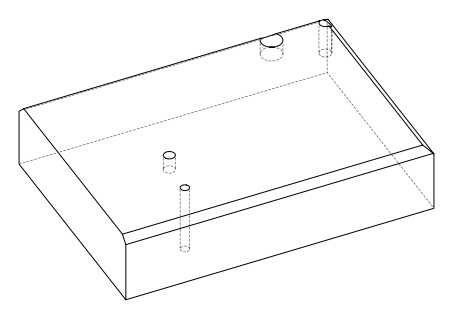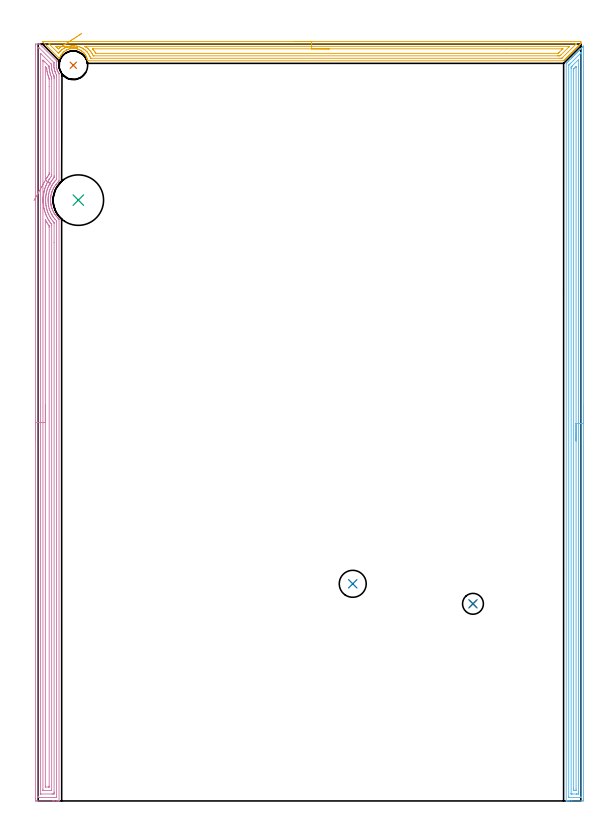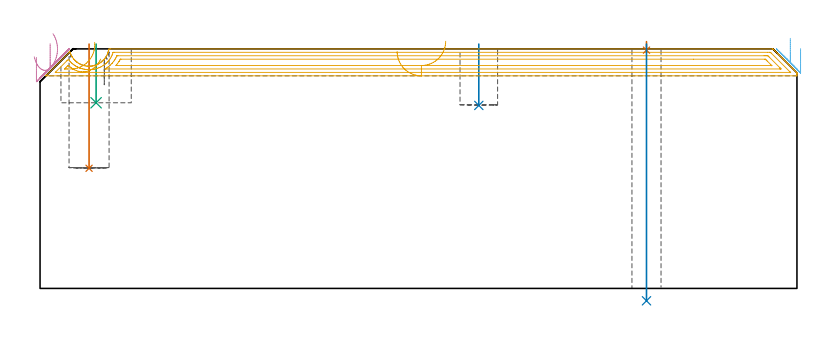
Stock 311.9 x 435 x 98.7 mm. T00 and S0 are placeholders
(PLAN: 8 operations, 5 tool changes, 42.2 min)
(1 INDEXABLE_INSERT_DRILL_BLIND_HOLE_FROM_SOLID | STEP1POCKET | NXT0302_004 | 0.21 min | 10455 mm3)
(2 INDEXABLE_INSERT_DRILL_BLIND_HOLE_FROM_SOLID_1 | STEP1POCKET_1 | NXT0302_002 | 0.1 min | 4353 mm3)
(3 INDEXABLE_INSERT_DRILL_BLIND_HOLE_FROM_SOLID_2 | STEP1POCKET_2 | UGT0302_008 | 0.1 min | 14649 mm3)
(4 AREA_MILL | FG_CHAMFER_SURFACE | UGT0205_001 | 17.54 min | 39488 mm3)
(5 AREA_MILL_1 | FG_CHAMFER_SURFACE_1 | UGT0205_001 | 9.85 min | 18353 mm3)
(6 AREA_MILL_2 | FG_CHAMFER_SURFACE_2 | UGT0205_001 | 13.94 min | 20927 mm3)
(7 SPOT_DRILL | STEP1HOLE | NXT0321_9005460120000 | 0.03 min | 0 mm3)
(8 DRILL_THROUGH_HOLE_INTO_CENTER | STEP1HOLE | UGT0301_515 | 0.42 min | 11125 mm3)
(TOOL NXT0302_004 | Index. Insert Drill 16.5mm [880-D1650L20-05] | D16.5 PA176 FL83 Z2)
(TOOL NXT0302_002 | Index. Insert Drill 15.5mm [880-D1550L20-05] | D15.5 PA176 FL78 Z2)
(TOOL UGT0302_008 | Indexable Insert Drill 29mm | D29 PA180 FL50 Z2)
(TOOL UGT0205_001 | Chamfer Mill 20 x 3 x 45 deg. | D20 FL50 Z2)
(TOOL NXT0321_9005460120000 | NC Spot Drill, 142deg, 12mm, Carbide, Uncoated | D12 PA142 FL30 Z2)
(TOOL UGT0301_515 | Carbide Drill 12.0 mm | D12 PA118 FL101 Z2)
(OP 1 INDEXABLE_INSERT_DRILL_BLIND_HOLE_FROM_SOLID)
G17 G21 G94 G90
T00 M6
G54
G17 G0 G90 X20.2 Y422.8 S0 M3
G43 Z108.7 H1
G94 G81 G98 Z49.5 F250. R100.7
G80
M5
M2
(OP 2 INDEXABLE_INSERT_DRILL_BLIND_HOLE_FROM_SOLID_1)
G17 G21 G94 G90
T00 M6
G54
G17 G0 G90 X180.8 Y124.8 S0 M3
G43 Z108.7 H1
G94 G81 G98 Z75.4 F250. R100.7
G80
M5
M2
(OP 3 INDEXABLE_INSERT_DRILL_BLIND_HOLE_FROM_SOLID_2)
G17 G21 G94 G90
T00 M6
G54
G17 G0 G90 X23.1 Y345.3 S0 M3
G43 Z108.7 H0
G94 G81 G98 Z76.5 F250. R100.7
G80
M5
M2
(OP 4 AREA_MILL)
G17 G21 G94 G90
T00 M6
G54
G17 G0 G90 X-1.5 Y207.5 S1061 M3
G43 Z108.7 H0
Z95.2
G94 G1 Y207.538 Z94.328 F250.
Y207.652 Z93.463
Y207.841 Z92.612
Y208.103 Z91.78
Y208.437 Z90.974
Y208.84 Z90.2
Y209.308 Z89.464
Y209.84 Z88.772
Y210.429 Z88.129
Y211.072 Z87.54
Y211.764 Z87.008
Y212.5 Z86.54
Y213.274 Z86.137
Y214.08 Z85.803
Y214.912 Z85.541
Y215.763 Z85.352
Y216.628 Z85.238
Y217.5 Z85.2
Y434.369
X-1.498 Y434.546 Z85.202
X-1.491 Y434.998 Z85.205
X-1.328 Y435. Z85.369
X-0.075 Z86.619
X0.708 Z87.406
X0.76 Z87.458
X0.812 Y434.999 Z87.51
X0.894 Y434.996 Z87.589
X0.937 Y434.965 Z87.633
X10.575 Y425.326 Z97.273
X10.762 Y425.138 Z97.461
X10.776 Y425.118 Z97.475
X10.78 Y425.109 Z97.478
X10.726 Y424.896 Z97.422
X10.622 Y424.441 Z97.321
X10.544 Y423.995 Z97.243
X10.504 Y423.637 Z97.198
X10.493 Y423.547 Z97.188
X10.472 Y423.227 Z97.169
X10.47 Y423.187 Z97.166
X10.464 Y423.1 Z97.16
X10.463 Y422.743 Z97.154
X10.461 Y422.653 Z97.155
X10.464 Y422.57 Z97.159
X10.47 Y422.451 Z97.164
X10.471 Y422.424 Z97.166
X10.474 Y422.346 Z97.172
X10.48 Y422.206 Z97.178
X10.516 Y421.848 Z97.214
X10.525 Y421.759 Z97.223
X10.594 Y421.311 Z97.293
X10.67 Y420.954 Z97.367
X10.688 Y420.865 Z97.386
X10.815 Y420.401 Z97.514
X10.929 Y420.06 Z97.622
X10.957 Y419.971 Z97.652
X10.992 Y419.877 Z97.689
X11.057 Y419.709 Z97.753
X11.098 Y419.613 Z97.794
X11.165 Y419.451 Z97.863
X11.268 Y419.236 Z97.968
X11.345 Y419.078 Z98.045
X11.545 Y418.718 Z98.242
X11.595 Y418.626 Z98.293
X11.867 Y418.184 Z98.563
X11.907 Y418.126 Z98.602
X11.951 Y418.058 Z98.648
X11.996 Y417.982 Z98.689
X12. Y417.824 Z98.7
Y356.564
X11.994 Y356.172 Z98.692
X11.907 Y356.081 Z98.607
X11.604 Y355.801 Z98.304
X11.477 Y355.677 Z98.177
X11.408 Y355.61 Z98.107
X11.164 Y355.36 Z97.864
X10.579 Y354.716 Z97.277
X10.364 Y354.456 Z97.064
X10.281 Y354.356 Z96.981
X9.876 Y353.822 Z96.574
X9.4 Y353.128 Z96.097
X9.272 Y352.928 Z95.97
X9.011 Y352.483 Z95.709
X8.8 Y352.102 Z95.5
X8.763 Y352.034 Z95.463
X8.568 Y351.645 Z95.265
X8.517 Y351.545 Z95.214
X8.333 Y351.14 Z95.032
X8.148 Y350.695 Z94.846
X7.977 Y350.246 Z94.674
X7.926 Y350.1 Z94.625
X7.913 Y350.062 Z94.612
X7.844 Y349.857 Z94.539
X7.825 Y349.8 Z94.52
X7.684 Y349.352 Z94.379
X7.648 Y349.233 Z94.345
X7.634 Y349.185 Z94.332
X7.617 Y349.115 Z94.315
X7.582 Y348.963 Z94.276
X7.458 Y348.458 Z94.157
X7.321 Y347.735 Z94.019
X7.301 Y347.621 Z93.996
X7.29 Y347.564 Z93.985
X7.183 Y346.727 Z93.878
X7.175 Y346.671 Z93.871
X7.173 Y346.642 Z93.868
X7.16 Y346.481 Z93.852
X7.136 Y346.204 Z93.83
X7.122 Y345.833 Z93.811
X7.119 Y345.777 Z93.809
Y345.672
X7.118 Y345.492
Y345.32 Z93.804
X7.117 Y344.883 Z93.812
X7.118 Y344.874 Z93.813
X7.126 Y344.758 Z93.817
X7.155 Y344.25 Z93.851
X7.168 Y344.044 Z93.863
X7.171 Y343.989 Z93.867
X7.193 Y343.805 Z93.889
X7.273 Y343.15 Z93.966
X7.278 Y343.095 Z93.974
X7.289 Y343.022 Z93.987
X7.324 Y342.803 Z94.023
X7.35 Y342.647 Z94.048
X7.432 Y342.255 Z94.125
X7.442 Y342.201 Z94.136
X7.522 Y341.849 Z94.222
X7.532 Y341.808 Z94.231
X7.563 Y341.689 Z94.262
X7.634 Y341.414 Z94.332
X7.65 Y341.361 Z94.347
X7.666 Y341.307 Z94.363
X7.765 Y341.004 Z94.463
X7.846 Y340.765 Z94.538
X7.882 Y340.647 Z94.579
X7.958 Y340.413 Z94.656
X8.124 Y339.965 Z94.822
X8.308 Y339.519 Z95.005
X8.441 Y339.22 Z95.141
X8.516 Y339.055 Z95.215
X8.733 Y338.625 Z95.43
X8.939 Y338.245 Z95.639
X8.977 Y338.176 Z95.676
X9.206 Y337.784 Z95.904
X9.236 Y337.731 Z95.935
X9.388 Y337.49 Z96.088
X9.398 Y337.473 Z96.098
X9.595 Y337.188 Z96.29
X9.831 Y336.837 Z96.53
X10.053 Y336.538 Z96.752
X10.164 Y336.394 Z96.864
X10.282 Y336.242 Z96.98
X10.526 Y335.944 Z97.224
X10.842 Y335.587 Z97.538
X11.016 Y335.399 Z97.712
X11.166 Y335.238 Z97.862
X11.299 Y335.101 Z97.995
X11.349 Y335.05 Z98.045
X11.463 Y334.94 Z98.158
X11.55 Y334.854 Z98.247
X11.616 Y334.792 Z98.314
X11.764 Y334.654 Z98.462
X11.907 Y334.522 Z98.603
X11.942 Y334.486 Z98.638
X11.996 Y334.427 Z98.689
X12. Y334.206 Z98.7
Y0.184
X11.997 Y0.01 Z98.688
X11.963 Y0.008 Z98.655
X11.558 Y0. Z98.257
X11.307 Z98.006
X10.575 Z97.271
X9.322 Z96.019
X8.8 Z95.495
X8.174 Z94.869
X-0.963 Y0.001 Z85.735
X-1.193 Y0.003 Z85.505
X-1.492 Y0.008 Z85.206
X-1.494 Y0.096 Z85.204
X-1.498 Y0.631 Z85.202
X-1.5 Y1.172 Z85.2
Y217.5
X-0.086 Z86.614
Y432.59
X-0.075 Y432.99 Z86.625
X0.405 Z87.105
X0.841 Y432.609 Z87.541
X8.918 Y424.531 Z95.618
X9.038 Y424.406 Z95.738
X9.117 Y424.321 Z95.817
X9.138 Y424.288 Z95.838
Y424.272
X9.133 Y424.196 Z95.833
X9.083 Y423.637 Z95.783
X9.066 Y423.369 Z95.766
X9.051 Y422.743 Z95.751
X9.055 Y422.486 Z95.755
X9.094 Y421.848 Z95.794
X9.106 Y421.694 Z95.806
X9.126 Y421.52 Z95.826
X9.208 Y420.954 Z95.908
X9.308 Y420.443 Z96.008
X9.399 Y420.06 Z96.099
X9.491 Y419.719 Z96.191
X9.647 Y419.207 Z96.347
X9.661 Y419.165 Z96.361
X9.688 Y419.088 Z96.388
X9.923 Y418.507 Z96.623
X10.03 Y418.271 Z96.73
X10.385 Y417.568 Z97.085
X10.49 Y417.377 Z97.19
X10.575 Y417.219 Z97.275
X10.586 Y416.472 Z97.286
X10.585 Y357.449 Z97.285
X10.575 Y357.239 Z97.275
X10.253 Y356.889 Z96.953
X9.956 Y356.564 Z96.656
X9.829 Y356.422 Z96.529
X9.688 Y356.259 Z96.388
X9.423 Y355.937 Z96.123
X9.209 Y355.67 Z95.909
X9.033 Y355.436 Z95.733
X8.8 Y355.119 Z95.5
X8.659 Y354.918 Z95.359
X8.562 Y354.776 Z95.262
X8.303 Y354.382 Z95.003
X7.963 Y353.831 Z94.663
X7.913 Y353.742 Z94.613
X7.65 Y353.252 Z94.35
X7.513 Y352.987 Z94.213
X7.35 Y352.66 Z94.05
X7.07 Y352.048 Z93.77
X7.025 Y351.939 Z93.725
X6.818 Y351.407 Z93.518
X6.74 Y351.198 Z93.44
X6.584 Y350.749 Z93.284
X6.436 Y350.304 Z93.136
X6.396 Y350.174 Z93.096
X6.367 Y350.073 Z93.067
X6.182 Y349.365 Z92.882
X6.138 Y349.176 Z92.838
X6.028 Y348.626 Z92.728
X6.007 Y348.515 Z92.707
X5.896 Y347.865 Z92.596
X5.864 Y347.621 Z92.564
X5.794 Y347.073 Z92.494
X5.76 Y346.727 Z92.46
X5.725 Y346.248 Z92.425
X5.708 Y345.833 Z92.408
X5.705 Y345.375 Z92.405
X5.707 Y344.938 Z92.407
X5.727 Y344.457 Z92.427
X5.753 Y344.044 Z92.453
X5.801 Y343.488 Z92.501
X5.842 Y343.15 Z92.542
X5.935 Y342.459 Z92.635
X5.969 Y342.255 Z92.669
X6.138 Y341.4 Z92.838
X6.341 Y340.603 Z93.041
X6.359 Y340.541 Z93.059
X6.383 Y340.467 Z93.083
X6.503 Y340.098 Z93.203
X6.682 Y339.572 Z93.382
X7.01 Y338.693 Z93.71
X7.016 Y338.678 Z93.716
X7.025 Y338.658 Z93.725
X7.428 Y337.784 Z94.128
X7.869 Y336.934 Z94.569
X7.894 Y336.889 Z94.594
X7.913 Y336.858 Z94.613
X8.238 Y336.324 Z94.938
X8.451 Y335.995 Z95.151
X8.8 Y335.481 Z95.5
X9.079 Y335.101 Z95.779
X9.344 Y334.757 Z96.044
X9.688 Y334.338 Z96.388
X9.801 Y334.207 Z96.501
X10.575 Y333.36 Z97.275
X10.583 Y333.328 Z97.283
X10.585 Y333.312 Z97.285
Y333.302
Y2.41
X10.575 Y2.01 Z97.275
X10.102 Y2.003 Z96.802
X9.688 Y2.001 Z96.388
X9.217 Y2. Z95.917
X0.812 Y2.001 Z87.512
X0.339 Y2.003 Z87.039
X-0.075 Y2.01 Z86.625
X-0.085 Y2.42 Z86.615
X-0.086 Y2.43 Z86.614
Y217.5
X1.328 Z88.028
X1.329 Y429.376 Z88.029
X1.33 Y429.502 Z88.03
X1.332 Y429.601 Z88.032
X1.335 Y429.65 Z88.035
X1.402 Y429.587 Z88.102
X1.7 Y429.298 Z88.4
X1.998 Y429.003 Z88.698
X7.364 Y423.637 Z94.064
X7.477 Y423.521 Z94.177
X7.567 Y423.426 Z94.267
X7.625 Y423.364 Z94.325
X7.636 Y423.323 Z94.336
X7.637 Y423.021 Z94.337
Y422.743
X7.659 Y422.104 Z94.359
X7.674 Y421.848 Z94.374
X7.74 Y421.128 Z94.44
X7.763 Y420.954 Z94.463
X7.822 Y420.558 Z94.522
X7.907 Y420.065 Z94.607
X7.913 Y420.038 Z94.613
X8.126 Y419.165 Z94.826
X8.211 Y418.865 Z94.911
X8.402 Y418.271 Z95.102
X8.708 Y417.469 Z95.408
X8.749 Y417.377 Z95.449
X8.8 Y417.266 Z95.5
X9.058 Y416.743 Z95.758
X9.132 Y416.592 Z95.832
X9.159 Y416.532 Z95.859
X9.164 Y416.482 Z95.864
X9.169 Y416.111 Z95.869
X9.171 Y415.588 Z95.871
Y415.214
Y359.247
X9.17 Y358.874 Z95.87
X9.166 Y358.353 Z95.866
X9.165 Y358.263 Z95.865
X9.123 Y358.195 Z95.823
X9.046 Y358.105 Z95.746
X8.8 Y357.819 Z95.5
X8.636 Y357.624 Z95.336
X8.5 Y357.458 Z95.2
X8.243 Y357.126 Z94.943
X7.913 Y356.693 Z94.613
X7.858 Y356.619 Z94.558
X7.819 Y356.564 Z94.519
X7.497 Y356.088 Z94.197
X7.218 Y355.67 Z93.918
X7.143 Y355.551 Z93.843
X7.025 Y355.356 Z93.725
X6.813 Y354.989 Z93.513
X6.693 Y354.776 Z93.393
X6.498 Y354.412 Z93.198
X6.222 Y353.881 Z92.922
X6.194 Y353.824 Z92.894
X6.138 Y353.705 Z92.838
X5.919 Y353.207 Z92.619
X5.826 Y352.987 Z92.526
X5.66 Y352.573 Z92.36
X5.474 Y352.093 Z92.174
X5.414 Y351.927 Z92.114
X5.25 Y351.453 Z91.95
X5.188 Y351.26 Z91.888
X5.17 Y351.198 Z91.87
X4.991 Y350.565 Z91.691
X4.924 Y350.304 Z91.624
X4.812 Y349.851 Z91.512
X4.719 Y349.41 Z91.419
X4.66 Y349.11 Z91.36
X4.551 Y348.515 Z91.251
X4.524 Y348.352 Z91.224
X4.422 Y347.621 Z91.122
X4.415 Y347.568 Z91.115
X4.362 Y347.105 Z91.062
X4.334 Y346.756 Z91.034
X4.332 Y346.727 Z91.032
X4.291 Y345.905 Z90.991
X4.289 Y345.833 Z90.989
X4.287 Y345.014 Z90.987
X4.289 Y344.938 Z90.989
X4.325 Y344.082 Z91.025
X4.327 Y344.044 Z91.027
X4.362 Y343.571 Z91.062
X4.402 Y343.15 Z91.102
X4.407 Y343.104 Z91.107
X4.52 Y342.255 Z91.22
X4.548 Y342.068 Z91.248
X4.68 Y341.361 Z91.38
X4.763 Y340.958 Z91.463
X4.878 Y340.467 Z91.578
X5.061 Y339.763 Z91.761
X5.119 Y339.572 Z91.819
X5.25 Y339.165 Z91.95
X5.417 Y338.678 Z92.117
X5.511 Y338.415 Z92.211
X5.758 Y337.784 Z92.458
X6.152 Y336.875 Z92.852
X6.607 Y335.995 Z93.307
X6.753 Y335.721 Z93.453
X7.025 Y335.245 Z93.725
X7.111 Y335.101 Z93.811
X7.251 Y334.874 Z93.951
X7.705 Y334.207 Z94.405
X7.913 Y333.913 Z94.613
X8.366 Y333.312 Z95.066
X8.8 Y332.785 Z95.5
X9.12 Y332.418 Z95.82
X9.161 Y332.367 Z95.861
X9.164 Y332.323 Z95.864
X9.168 Y332.231 Z95.868
X9.171 Y332.045 Z95.871
X9.172 Y320.977 Z95.872
X9.171 Y5.103 Z95.871
X9.17 Y4.73 Z95.87
X9.167 Y4.209 Z95.867
X9.165 Y4.031 Z95.865
X8.998 Y4.009 Z95.698
X8.8 Y4.005 Z95.5
X8.119 Y4. Z94.819
X7.913 Z94.613
X1.7 Z88.4
X1.493 Y4.002 Z88.193
X1.355 Y4.007 Z88.055
X1.335 Y4.01 Z88.035
X1.333 Y4.015 Z88.033
X1.33 Y4.039 Z88.03
X1.329 Y4.084 Z88.029
Y4.209
X1.328 Y217.5 Z88.028
X2.743 Z89.443
Y425.269
X2.744 Y425.426 Z89.444
X2.747 Y425.672 Z89.447
X2.749 Y425.779 Z89.449
X2.809 Y425.73 Z89.509
X3.123 Y425.426 Z89.823
X3.475 Y425.076 Z90.175
X4.02 Y424.531 Z90.72
X4.915 Y423.637 Z91.615
X5.808 Y422.743 Z92.508
X6.138 Y422.41 Z92.838
X6.204 Y422.338 Z92.904
X6.219 Y422.321 Z92.919
X6.225 Y422.255 Z92.925
X6.233 Y422.142 Z92.933
X6.244 Y421.954 Z92.944
X6.25 Y421.848 Z92.95
X6.259 Y421.726 Z92.959
X6.33 Y420.954 Z93.03
X6.353 Y420.737 Z93.053
X6.452 Y420.06 Z93.152
X6.526 Y419.669 Z93.226
X6.635 Y419.165 Z93.335
X6.79 Y418.508 Z93.49
X6.856 Y418.271 Z93.556
X7.025 Y417.707 Z93.725
X7.136 Y417.377 Z93.836
X7.198 Y417.202 Z93.898
X7.484 Y416.482 Z94.184
X7.749 Y415.881 Z94.449
X7.752 Y415.836 Z94.452
X7.756 Y415.746 Z94.456
X7.757 Y415.588 Z94.457
Y414.85
Y360.141
X7.755 Y359.406 Z94.455
X7.752 Y359.247 Z94.452
X7.75 Y359.205 Z94.45
X7.721 Y359.164 Z94.421
X7.663 Y359.088 Z94.363
X7.452 Y358.817 Z94.152
X7.094 Y358.353 Z93.794
X7.064 Y358.313 Z93.764
X7.025 Y358.259 Z93.725
X6.695 Y357.791 Z93.395
X6.464 Y357.458 Z93.164
X6.333 Y357.262 Z93.033
X6.138 Y356.961 Z92.838
X5.987 Y356.716 Z92.687
X5.897 Y356.564 Z92.597
X5.661 Y356.15 Z92.361
X5.392 Y355.67 Z92.092
X5.342 Y355.577 Z92.042
X5.25 Y355.397 Z91.95
X5.046 Y354.981 Z91.746
X4.948 Y354.776 Z91.648
X4.767 Y354.368 Z91.467
X4.556 Y353.881 Z91.256
X4.499 Y353.743 Z91.199
X4.362 Y353.401 Z91.062
X4.248 Y353.102 Z90.948
X4.207 Y352.987 Z90.907
X4.021 Y352.437 Z90.721
X3.908 Y352.093 Z90.608
X3.808 Y351.757 Z90.508
X3.647 Y351.198 Z90.347
X3.61 Y351.062 Z90.31
X3.475 Y350.527 Z90.175
X3.434 Y350.345 Z90.134
X3.426 Y350.304 Z90.126
X3.318 Y349.773 Z90.018
X3.284 Y349.602 Z89.984
X3.249 Y349.41 Z89.949
X3.218 Y349.233 Z89.918
X3.153 Y348.84 Z89.853
X3.104 Y348.515 Z89.804
X3.071 Y348.277 Z89.771
X3.042 Y348.057 Z89.742
X2.991 Y347.621 Z89.691
X2.974 Y347.466 Z89.674
X2.955 Y347.25 Z89.655
X2.917 Y346.727 Z89.617
X2.903 Y346.522 Z89.603
X2.898 Y346.414 Z89.598
X2.876 Y345.833 Z89.576
X2.874 Y345.746 Z89.574
X2.873 Y345.545 Z89.573
X2.874 Y344.938 Z89.574
X2.876 Y344.851 Z89.576
X2.883 Y344.64 Z89.583
X2.912 Y344.044 Z89.612
X2.924 Y343.826 Z89.624
X2.932 Y343.696 Z89.632
X2.978 Y343.15 Z89.678
X2.996 Y342.956 Z89.696
X3.023 Y342.711 Z89.723
X3.08 Y342.255 Z89.78
X3.124 Y341.921 Z89.824
X3.159 Y341.679 Z89.859
X3.214 Y341.361 Z89.914
X3.258 Y341.12 Z89.958
X3.362 Y340.58 Z90.062
X3.386 Y340.467 Z90.086
X3.475 Y340.071 Z90.175
X3.599 Y339.572 Z90.299
X3.643 Y339.403 Z90.343
X3.759 Y338.989 Z90.459
X3.856 Y338.678 Z90.556
X4.038 Y338.11 Z90.738
X4.152 Y337.784 Z90.852
X4.362 Y337.213 Z91.062
X4.488 Y336.889 Z91.188
X4.574 Y336.676 Z91.274
X4.879 Y335.995 Z91.579
X4.996 Y335.739 Z91.696
X5.25 Y335.224 Z91.95
X5.312 Y335.101 Z92.012
X5.378 Y334.972 Z92.078
X5.656 Y334.458 Z92.356
X5.802 Y334.207 Z92.502
X6.138 Y333.648 Z92.838
X6.354 Y333.312 Z93.054
X6.801 Y332.644 Z93.501
X6.964 Y332.418 Z93.664
X7.025 Y332.337 Z93.725
X7.377 Y331.881 Z94.077
X7.655 Y331.524 Z94.355
X7.726 Y331.428 Z94.426
X7.75 Y331.382 Z94.45
X7.752 Y331.339 Z94.452
X7.755 Y331.155 Z94.455
X7.757 Y330.786 Z94.457
Y330.629
Y6.154
X7.756 Y6.048 Z94.456
X7.753 Y6.019 Z94.453
X7.751 Y6.01 Z94.451
X7.743 Y6.007 Z94.443
X7.689 Y6.003 Z94.389
X7.467 Y6.001 Z94.167
X3.032 Z89.732
X2.811 Y6.003 Z89.511
X2.757 Y6.006 Z89.457
X2.749 Y6.01 Z89.449
X2.746 Y6.015 Z89.446
X2.744 Y6.037 Z89.444
X2.743 Y6.108 Z89.443
Y6.735
Y217.5
X4.157 Z90.857
Y333.727
X4.159 Y333.865 Z90.859
X4.16 Y333.914 Z90.86
X4.161 Y333.919 Z90.861
X4.175 Y333.896 Z90.875
X4.25 Y333.762 Z90.95
X4.362 Y333.552 Z91.062
X4.492 Y333.312 Z91.192
X4.657 Y333.016 Z91.357
X5.021 Y332.418 Z91.721
X5.25 Y332.059 Z91.95
X5.61 Y331.524 Z92.31
X6.138 Y330.776 Z92.838
X6.243 Y330.629 Z92.943
X6.305 Y330.539 Z93.005
X6.333 Y330.497 Z93.033
X6.337 Y330.472 Z93.037
X6.34 Y330.425 Z93.04
X6.343 Y329.735 Z93.043
Y329.528
Y8.473
X6.341 Y8.266 Z93.041
X6.339 Y8.128 Z93.039
X6.336 Y8.025 Z93.036
X6.305 Y8.01 Z93.005
X6.138 Y8.005 Z92.838
X5.924 Y8.001 Z92.624
X4.266 Z90.966
X4.207 Y8.004 Z90.907
X4.175 Y8.008 Z90.875
X4.164 Y8.011 Z90.864
X4.163 Y8.059 Z90.863
X4.158 Y8.473 Z90.858
X4.157 Y8.68 Z90.857
Y8.887
Y217.5
Y218.372 Z90.895
Y219.236 Z91.009
Y220.088 Z91.198
Y220.92 Z91.46
Y221.726 Z91.794
Y222.5 Z92.197
Y223.236 Z92.665
Y223.928 Z93.196
Y224.571 Z93.786
Y225.16 Z94.429
Y225.691 Z95.121
Y226.16 Z95.857
Y226.563 Z96.631
Y226.897 Z97.437
Y227.159 Z98.269
Y227.348 Z99.12
Y227.462 Z99.985
Y227.5 Z100.857
G0 Z108.7
X5.327 Y355.944
Z104.956
G1 X5.756 Y355.645 Z104.258
X6.133 Y355.381 Z103.516
X6.456 Y355.155 Z102.738
X6.721 Y354.969 Z101.928
X6.928 Y354.825 Z101.093
X7.075 Y354.722 Z100.239
X7.16 Y354.663 Z99.373
X7.183 Y354.647 Z98.501
X7.143 Y354.674 Z97.63
X7.042 Y354.745 Z96.767
X6.879 Y354.859 Z95.917
X6.656 Y355.015 Z95.088
X6.375 Y355.212 Z94.286
X6.037 Y355.448 Z93.517
X5.646 Y355.721 Z92.787
X5.205 Y356.03 Z92.101
X4.716 Y356.372 Z91.465
X4.183 Y356.745 Z90.883
X4.163 Y356.759 Z90.863
X4.161 Y356.767 Z90.861
X4.157 Y357.458 Z90.857
Y357.665
Y421.848
X4.158 Y421.907 Z90.858
X4.16 Y421.922 Z90.86
X4.161 Y421.926 Z90.861
X4.182 Y421.909 Z90.882
X4.252 Y421.848 Z90.952
X4.362 Y421.739 Z91.062
X4.752 Y421.344 Z91.452
X4.848 Y421.243 Z91.548
X4.868 Y421.219 Z91.568
X4.873 Y421.188 Z91.573
X4.881 Y421.128 Z91.581
X4.9 Y420.954 Z91.6
X4.966 Y420.346 Z91.666
X5.008 Y420.06 Z91.708
X5.131 Y419.286 Z91.831
X5.154 Y419.165 Z91.854
X5.25 Y418.702 Z91.95
X5.35 Y418.271 Z92.05
X5.382 Y418.138 Z92.082
X5.589 Y417.377 Z92.289
X5.738 Y416.885 Z92.438
X5.872 Y416.482 Z92.572
X6.138 Y415.777 Z92.838
X6.32 Y415.306 Z93.02
X6.336 Y415.208 Z93.036
X6.339 Y415.037 Z93.039
X6.342 Y414.694 Z93.042
X6.343 Y410.545 Z93.043
Y361.036
X6.342 Y360.83 Z93.042
X6.336 Y360.141 Z93.036
X6.332 Y360.095 Z93.032
X6.308 Y360.058 Z93.008
X6.272 Y360.006 Z92.972
X6.138 Y359.822 Z92.838
X5.896 Y359.49 Z92.596
X5.722 Y359.247 Z92.422
X5.529 Y358.966 Z92.229
X5.25 Y358.555 Z91.95
X5.17 Y358.433 Z91.87
X5.119 Y358.353 Z91.819
X4.834 Y357.878 Z91.534
X4.585 Y357.458 Z91.285
X4.183 Y356.745 Z90.883
X3.791 Y356.049 Z90.533
X3.385 Y355.329 Z90.254
X2.968 Y354.59 Z90.048
X2.545 Y353.839 Z89.917
X2.117 Y353.081 Z89.861
X1.689 Y352.321 Z89.882
X1.263 Y351.566 Z89.978
X0.843 Y350.82 Z90.15
X0.432 Y350.091 Z90.395
X0.033 Y349.383 Z90.713
X-0.351 Y348.702 Z91.1
X-0.716 Y348.053 Z91.554
X-1.061 Y347.441 Z92.071
X-1.383 Y346.871 Z92.647
X-1.679 Y346.346 Z93.278
X-1.946 Y345.871 Z93.96
X-2.184 Y345.45 Z94.686
X-2.389 Y345.086 Z95.451
G0 Z108.7
M5
M2
(OP 5 AREA_MILL_1)
G17 G21 G94 G90
T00 M6
G54
G17 G0 G90 X147.15 Y436.5 S1061 M3
G43 Z108.7 H0
Z97.6
G94 G1 X147.188 Z96.728 F250.
X147.302 Z95.864
X147.491 Z95.012
X147.753 Z94.18
X148.087 Z93.374
X148.49 Z92.6
X148.958 Z91.864
X149.49 Z91.172
X150.079 Z90.529
X150.722 Z89.94
X151.414 Z89.408
X152.15 Z88.94
X152.924 Z88.537
X153.73 Z88.203
X154.562 Z87.941
X155.414 Z87.752
X156.278 Z87.638
X157.15 Z87.6
X311.726
X311.793 Y436.497 Z87.602
X311.89 Y436.492 Z87.605
X311.9 Y436.068 Z88.031
Y435.719 Z88.381
Y435.458 Z88.635
X311.899 Y435.319 Z88.77
X311.89 Y435.297 Z88.792
X311.873 Y435.269 Z88.821
X311.726 Y435.125 Z88.972
X311.577 Y434.974 Z89.121
X311.424 Y434.823 Z89.275
X311.28 Y434.679 Z89.419
X311.129 Y434.527 Z89.568
X310.977 Y434.375 Z89.722
X310.833 Y434.232 Z89.866
X310.682 Y434.08 Z90.015
X310.529 Y433.928 Z90.17
X310.386 Y433.785 Z90.313
X310.235 Y433.633 Z90.462
X310.081 Y433.48 Z90.617
X309.939 Y433.338 Z90.759
X309.788 Y433.186 Z90.91
X309.634 Y433.033 Z91.065
X309.493 Y432.892 Z91.206
X309.341 Y432.739 Z91.357
X309.186 Y432.585 Z91.512
X309.046 Y432.445 Z91.653
X308.894 Y432.291 Z91.804
X308.739 Y432.138 Z91.96
X308.599 Y431.998 Z92.1
X308.447 Y431.844 Z92.251
X308.291 Y431.69 Z92.408
X308.152 Y431.551 Z92.546
X307.999 Y431.397 Z92.698
X307.844 Y431.243 Z92.855
X307.706 Y431.105 Z92.993
X307.552 Y430.95 Z93.145
X307.396 Y430.795 Z93.303
X307.259 Y430.658 Z93.44
X307.105 Y430.503 Z93.592
X306.95 Y430.349 Z93.749
X306.812 Y430.211 Z93.887
X306.658 Y430.056 Z94.039
X306.501 Y429.9 Z94.198
X306.365 Y429.764 Z94.333
X306.211 Y429.609 Z94.487
X306.053 Y429.452 Z94.645
X305.919 Y429.318 Z94.78
X305.764 Y429.161 Z94.934
X305.606 Y429.005 Z95.093
X305.472 Y428.871 Z95.227
X305.317 Y428.714 Z95.381
X305.158 Y428.557 Z95.54
X305.025 Y428.424 Z95.674
X304.869 Y428.267 Z95.828
X304.711 Y428.11 Z95.988
X304.578 Y427.977 Z96.12
X304.422 Y427.82 Z96.275
X304.263 Y427.662 Z96.436
X304.132 Y427.531 Z96.567
X303.975 Y427.373 Z96.722
X303.816 Y427.215 Z96.883
X303.685 Y427.084 Z97.014
X303.528 Y426.926 Z97.169
X303.368 Y426.767 Z97.331
X303.238 Y426.637 Z97.461
X303.081 Y426.478 Z97.617
X302.921 Y426.32 Z97.778
X302.791 Y426.19 Z97.907
X302.634 Y426.031 Z98.064
X302.473 Y425.872 Z98.226
X302.345 Y425.744 Z98.354
X302.069 Y425.471 Z98.626
X301.994 Y425.404 Z98.689
X301.898 Y425.4 Z98.7
X28.932
X28.385 Y425.403 Z98.689
X28.334 Y425.656 Z98.44
X28.287 Y425.894 Z98.205
X28.26 Y426.02 Z98.08
X28.189 Y426.338 Z97.762
X28.116 Y426.618 Z97.482
X28.007 Y426.949 Z97.149
X27.988 Y427.002 Z97.098
X27.906 Y427.226 Z96.872
X27.844 Y427.373 Z96.724
X27.718 Y427.674 Z96.424
X27.504 Y428.116 Z95.983
X27.42 Y428.267 Z95.832
X27.223 Y428.624 Z95.475
X27.1 Y428.817 Z95.283
X26.971 Y429.006 Z95.094
X26.806 Y429.224 Z94.876
X26.658 Y429.418 Z94.681
X26.549 Y429.551 Z94.547
X26.502 Y429.609 Z94.488
X26.47 Y429.648 Z94.45
X26.33 Y429.82 Z94.28
X26.26 Y429.895 Z94.205
X25.856 Y430.292 Z93.808
X25.437 Y430.672 Z93.427
X25.296 Y430.783 Z93.315
X24.924 Y431.052 Z93.046
X24.854 Y431.099 Z92.999
X24.544 Y431.307 Z92.791
X24.222 Y431.495 Z92.603
X23.894 Y431.673 Z92.427
X23.651 Y431.788 Z92.311
X23.641 Y431.792 Z92.307
X23.571 Y431.82 Z92.277
X23.293 Y431.937 Z92.163
X23.207 Y431.973 Z92.127
X22.758 Y432.134 Z91.964
X22.677 Y432.157 Z91.939
X22.313 Y432.266 Z91.833
X21.865 Y432.372 Z91.726
X21.784 Y432.386 Z91.711
X21.493 Y432.44 Z91.66
X21.419 Y432.453 Z91.647
X20.972 Y432.507 Z91.592
X20.678 Y432.524 Z91.569
X20.526 Y432.535 Z91.561
X20.405 Y432.537 Z91.56
X20.244 Y432.538 Z91.554
X20.204 Z91.555
X20.079 Y432.54 Z91.556
X19.997 Y432.536 Z91.558
X19.985 Z91.559
X19.947 Y432.535 Z91.563
X19.902 Y432.534 Z91.565
X19.632 Y432.522 Z91.577
X19.186 Y432.478 Z91.619
X18.739 Y432.41 Z91.688
X18.293 Y432.319 Z91.781
X17.845 Y432.199 Z91.901
X17.4 Y432.053 Z92.045
X16.951 Y431.874 Z92.226
X16.507 Y431.674 Z92.424
X16.423 Y431.626 Z92.471
X16.055 Y431.422 Z92.676
X15.614 Y431.151 Z92.949
X15.231 Y430.87 Z93.225
X15.129 Y430.797 Z93.3
X15.11 Y430.783 Z93.315
X14.772 Y430.503 Z93.593
X14.721 Y430.461 Z93.636
X14.636 Y430.381 Z93.717
X14.426 Y430.184 Z93.915
X14.144 Y429.894 Z94.205
X13.893 Y429.609 Z94.488
X13.828 Y429.535 Z94.563
X13.435 Y429.005 Z95.094
X13.296 Y428.794 Z95.305
X13.175 Y428.611 Z95.489
X13.069 Y428.432 Z95.667
X12.972 Y428.267 Z95.829
X12.935 Y428.207 Z95.89
X12.889 Y428.115 Z95.982
X12.682 Y427.674 Z96.424
X12.494 Y427.227 Z96.872
X12.367 Y426.877 Z97.222
X12.277 Y426.631 Z97.465
X12.221 Y426.677 Z97.42
X12.22 Y426.679 Z97.418
X12.177 Y426.722 Z97.376
X11.974 Y426.926 Z97.174
X2.722 Y436.177 Z87.922
X2.582 Y436.316 Z87.781
X2.425 Y436.479 Z87.619
X2.417 Y436.495 Z87.603
X2.425 Y436.499 Z87.599
X157.15 Y436.5 Z87.6
Y435.086 Z89.014
X308.933 Y435.085 Z89.015
X309.082 Y435.084 Z89.016
X309.2 Y435.081 Z89.019
X309.223 Y435.079 Z89.021
Y435.078 Z89.022
X309.211 Y435.063 Z89.037
X309.124 Y434.974 Z89.126
X308.862 Y434.711 Z89.389
X301.451 Y427.301 Z96.799
X301.263 Y427.114 Z96.986
X301.07 Y426.926 Z97.174
X300.967 Y426.829 Z97.271
X300.78 Y426.82 Z97.28
X300.667 Y426.816 Z97.284
X300.558 Y426.815 Z97.285
X299.775 Y426.814 Z97.286
X30.608
X30.385 Y426.816 Z97.284
X30.237 Y426.818 Z97.282
X30.123 Y426.821 Z97.279
X30.102 Y426.839 Z97.261
X30.071 Y426.926 Z97.174
X29.825 Y427.62 Z96.48
X29.742 Y427.82 Z96.28
X29.681 Y427.965 Z96.135
X29.31 Y428.714 Z95.386
X28.932 Y429.371 Z94.729
X28.769 Y429.609 Z94.491
X28.276 Y430.265 Z93.835
X28.079 Y430.503 Z93.597
X28.038 Y430.55 Z93.55
X27.612 Y430.975 Z93.125
X27.172 Y431.397 Z92.703
X27.145 Y431.422 Z92.678
X26.929 Y431.614 Z92.486
X26.251 Y432.103 Z91.997
X25.969 Y432.291 Z91.809
X25.358 Y432.653 Z91.447
X25.099 Y432.793 Z91.307
X24.631 Y433.019 Z91.081
X24.464 Y433.089 Z91.011
X24.223 Y433.186 Z90.914
X23.571 Y433.42 Z90.68
X23.238 Y433.519 Z90.581
X22.677 Y433.665 Z90.435
X22.4 Y433.729 Z90.371
X22.074 Y433.789 Z90.311
X21.784 Y433.836 Z90.264
X21.055 Y433.915 Z90.185
X20.89 Y433.926 Z90.174
X20.507 Y433.945 Z90.155
X20.121 Y433.956 Z90.144
X20.094
X20.047
X20.034
X19.997 Y433.954 Z90.146
X19.275 Y433.908 Z90.192
X19.103 Y433.892 Z90.208
X18.477 Y433.813 Z90.287
X18.353 Y433.794 Z90.306
X18.21 Y433.768 Z90.332
X17.728 Y433.668 Z90.432
X17.316 Y433.562 Z90.538
X17.024 Y433.481 Z90.619
X16.577 Y433.34 Z90.76
X16.423 Y433.285 Z90.815
X16.351 Y433.257 Z90.843
X16.172 Y433.186 Z90.914
X15.721 Y432.994 Z91.106
X15.642 Y432.96 Z91.14
X15.529 Y432.907 Z91.193
X15.357 Y432.823 Z91.277
X14.95 Y432.606 Z91.494
X14.636 Y432.422 Z91.678
X14.555 Y432.372 Z91.728
X14.43 Y432.291 Z91.809
X14.022 Y432.012 Z92.088
X13.742 Y431.809 Z92.291
X13.512 Y431.628 Z92.472
X13.232 Y431.397 Z92.703
X13.03 Y431.216 Z92.884
X12.849 Y431.047 Z93.053
X12.581 Y430.771 Z93.329
X12.335 Y430.503 Z93.597
X12.157 Y430.301 Z93.799
X11.955 Y430.052 Z94.048
X11.761 Y429.803 Z94.297
X11.676 Y429.694 Z94.406
X11.281 Y430.076 Z94.024
X11.062 Y430.289 Z93.811
X6.377 Y434.974 Z89.126
X6.306 Y435.049 Z89.051
X6.284 Y435.076 Z89.024
X6.283 Y435.079 Z89.021
X6.298 Y435.081 Z89.019
X6.372 Y435.084 Z89.016
X6.483 Y435.086 Z89.014
X6.594
X157.15
Y433.672 Z90.428
X304.842 Y433.671 Z90.429
X305.025
X305.133 Y433.669 Z90.431
X305.26 Y433.665 Z90.435
X305.347 Y433.658 Z90.442
X305.269 Y433.575 Z90.525
X305.152 Y433.454 Z90.646
X305.025 Y433.324 Z90.776
X304.956 Y433.255 Z90.845
X300.414 Y428.714 Z95.386
X300.034 Y428.345 Z95.755
X299.902 Y428.235 Z95.865
X299.664 Y428.233 Z95.867
X299.255 Y428.23 Z95.87
X298.771 Y428.229 Z95.871
X298.363 Y428.228 Z95.872
X32.097 Y428.229 Z95.871
X31.855 Y428.231 Z95.869
X31.734 Y428.233 Z95.867
X31.68 Y428.235 Z95.865
X31.612 Y428.345 Z95.755
X31.262 Y429.065 Z95.035
X30.953 Y429.609 Z94.491
X30.719 Y430.004 Z94.096
X30.358 Y430.503 Z93.597
X29.825 Y431.182 Z92.918
X29.634 Y431.397 Z92.703
X28.932 Y432.088 Z92.012
X28.711 Y432.291 Z91.809
X28.346 Y432.602 Z91.498
X28.038 Y432.831 Z91.269
X27.543 Y433.186 Z90.914
X27.145 Y433.441 Z90.659
X26.887 Y433.604 Z90.496
X26.818 Y433.648 Z90.452
X26.794 Y433.665 Z90.435
X26.809 Y433.667 Z90.433
X26.893 Y433.67 Z90.43
X27.553 Y433.672 Z90.428
X157.15
Y432.257 Z91.843
X301.042
X301.451 Y432.255 Z91.845
X301.489 Y432.253 Z91.847
X301.494 Y432.249 Z91.851
X301.495 Y432.247 Z91.853
X301.489 Y432.24 Z91.86
X301.451 Y432.2 Z91.9
X301.05 Y431.799 Z92.301
X299.664 Y430.413 Z93.687
X299.261 Y430.012 Z94.088
X299.094 Y429.849 Z94.251
X298.959 Y429.72 Z94.38
X298.873 Y429.649 Z94.451
X298.771 Y429.645 Z94.455
X298.736 Y429.644 Z94.456
X269.243 Y429.643 Z94.457
X33.365
X33.164 Y429.647 Z94.453
X33.117 Y429.65 Z94.45
X33.095 Y429.657 Z94.443
X33.067 Y429.7 Z94.4
X33.009 Y429.797 Z94.303
X32.954 Y429.892 Z94.208
X32.74 Y430.268 Z93.832
X32.596 Y430.503 Z93.597
X32.506 Y430.645 Z93.455
X31.943 Y431.397 Z92.703
X31.612 Y431.824 Z92.276
X31.373 Y432.11 Z91.99
X31.261 Y432.242 Z91.858
X31.612 Y432.256 Z91.844
X31.647
X157.15 Y432.257 Z91.843
X158.022 Z91.881
X158.886 Z91.995
X159.738 Z92.183
X160.57 Z92.446
X161.376 Z92.78
X162.15 Z93.182
X162.886 Z93.651
X163.578 Z94.182
X164.221 Z94.772
X164.81 Z95.415
X165.342 Z96.107
X165.81 Z96.843
X166.213 Z97.616
X166.547 Z98.422
X166.809 Z99.254
X166.998 Z100.106
X167.112 Z100.971
X167.15 Z101.843
G0 Z108.7
X24.984 Y441.013
Z94.464
G1 X24.607 Y440.769 Z93.716
X24.176 Y440.491 Z93.01
X23.695 Y440.181 Z92.351
X23.168 Y439.84 Z91.745
X22.599 Y439.473 Z91.196
X21.992 Y439.08 Z90.708
X21.351 Y438.667 Z90.285
X20.681 Y438.234 Z89.929
X19.989 Y437.787 Z89.645
X19.277 Y437.328 Z89.434
X18.554 Y436.86 Z89.297
X17.823 Y436.388 Z89.236
X17.09 Y435.915 Z89.251
X16.361 Y435.445 Z89.341
X15.641 Y434.98 Z89.508
X14.937 Y434.525 Z89.748
X14.253 Y434.083 Z90.06
X13.594 Y433.658 Z90.442
X12.85 Y433.186 Z90.914
X12.331 Y432.81 Z91.29
X11.955 Y432.522 Z91.578
X11.827 Y432.42 Z91.68
X11.667 Y432.291 Z91.809
X11.605 Y432.244 Z91.856
X11.579 Y432.232 Z91.868
X11.516 Y432.291 Z91.809
X11.062 Y432.739 Z91.361
X10.615 Y433.186 Z90.914
X10.168 Y433.636 Z90.464
X10.147 Y433.664 Z90.436
X10.168 Y433.665 Z90.435
X10.578 Y433.669 Z90.431
X11.062 Y433.671 Z90.429
X11.47 Y433.672 Z90.428
X13.386 Y433.671 Z90.429
X13.439 Y433.669 Z90.431
X13.527 Y433.665 Z90.435
X13.594 Y433.658 Z90.442
X14.453 Y433.571 Z90.567
X15.298 Y433.486 Z90.767
X16.122 Y433.402 Z91.04
X16.92 Y433.322 Z91.384
X17.684 Y433.245 Z91.797
X18.41 Y433.171 Z92.275
X19.092 Y433.102 Z92.815
X19.724 Y433.039 Z93.413
X20.302 Y432.98 Z94.064
X20.822 Y432.928 Z94.762
X21.279 Y432.881 Z95.504
X21.67 Y432.842 Z96.283
X21.991 Y432.81 Z97.093
X22.242 Y432.784 Z97.929
X22.419 Y432.766 Z98.783
X22.521 Y432.756 Z99.649
X22.547 Y432.753 Z100.521
X22.498 Y432.758 Z101.392
G0 Z108.7
M5
M2
(OP 6 AREA_MILL_2)
G17 G21 G94 G90
T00 M6
G54
G17 G0 G90 X313.4 Y226.9 S1061 M3
G43 Z108.7 H0
Z98.8
G94 G1 Y226.862 Z97.928 F250.
Y226.748 Z97.064
Y226.559 Z96.212
Y226.297 Z95.38
Y225.963 Z94.574
Y225.56 Z93.8
Y225.092 Z93.064
Y224.56 Z92.372
Y223.971 Z91.729
Y223.328 Z91.14
Y222.636 Z90.608
Y221.9 Z90.14
Y221.126 Z89.737
Y220.32 Z89.403
Y219.488 Z89.141
Y218.636 Z88.952
Y217.772 Z88.838
Y216.9 Z88.8
Y0.994
X313.399 Y0.623 Z88.801
X313.394 Y0.106 Z88.804
X313.392 Y0.009 Z88.806
X312.881 Y0. Z89.316
X306.677 Z95.517
X305.254 Z96.942
X304.905 Z97.29
X304.206 Z97.993
X303.909 Z98.291
X303.53 Z98.661
X303.503 Y0.009 Z98.688
X303.5 Y0.176 Z98.7
Y423.793
X303.504 Y423.895 Z98.689
X303.521 Y423.918 Z98.673
X303.713 Y424.113 Z98.487
X304.136 Y424.538 Z98.061
X304.733 Y425.134 Z97.466
X304.905 Y425.306 Z97.292
X305.627 Y426.027 Z96.572
X305.791 Y426.193 Z96.406
X306.521 Y426.921 Z95.678
X306.677 Y427.079 Z95.519
X307.121 Y427.521 Z95.079
X307.414 Y427.815 Z94.785
X307.564 Y427.965 Z94.633
X307.996 Y428.396 Z94.204
X308.308 Y428.708 Z93.891
X308.448 Y428.85 Z93.748
X308.861 Y429.261 Z93.339
X308.904 Y429.304 Z93.296
X309.201 Y429.602 Z92.997
X309.336 Y429.738 Z92.86
X309.726 Y430.126 Z92.474
X309.836 Y430.236 Z92.364
X310.095 Y430.496 Z92.103
X310.222 Y430.624 Z91.974
X310.59 Y430.99 Z91.609
X310.745 Y431.145 Z91.455
X310.989 Y431.39 Z91.21
X311.109 Y431.511 Z91.087
X311.455 Y431.855 Z90.745
X311.654 Y432.054 Z90.546
X311.882 Y432.283 Z90.316
X311.995 Y432.397 Z90.201
X312.562 Y432.963 Z89.637
X312.776 Y433.177 Z89.422
X312.881 Y433.283 Z89.315
X313.324 Y433.725 Z88.875
X313.376 Y433.773 Z88.823
X313.395 Y433.783 Z88.804
X313.4 Y433.773 Z88.8
Y216.9
X311.986 Z90.214
Y2.42
X311.984 Y2.189 Z90.216
X311.982 Y2.079 Z90.218
X311.979 Y2.027 Z90.221
X311.973 Y2.01 Z90.227
X311.922 Y2.008 Z90.278
X311.514 Y2.001 Z90.686
X305.311 Y2. Z96.889
X305.052 Y2.004 Z97.148
X304.938 Y2.009 Z97.262
X304.921 Y2.011 Z97.279
X304.919 Y2.029 Z97.281
X304.916 Y2.081 Z97.284
X304.915 Y2.188 Z97.285
X304.914 Y2.401 Z97.286
X304.915 Y422.674 Z97.285
X304.917 Y422.784 Z97.283
X304.92 Y422.838 Z97.28
X304.923 Y422.861 Z97.277
X304.938 Y422.878 Z97.262
X305.151 Y423.098 Z97.049
X305.396 Y423.346 Z96.804
X305.594 Y423.545 Z96.606
X311.926 Y429.875 Z90.274
X311.961 Y429.909 Z90.239
X311.976 Y429.92 Z90.224
X311.979 Y429.919 Z90.221
X311.981 Y429.911 Z90.219
X311.984 Y429.812 Z90.216
X311.986 Y429.611 Z90.214
Y216.9
X310.572 Z91.628
X310.571 Y5.091 Z91.629
X310.57 Y4.741 Z91.63
X310.567 Y4.198 Z91.633
X310.565 Y4.031 Z91.635
X310.41 Y4.009 Z91.79
X310.222 Y4.005 Z91.978
X309.532 Y4. Z92.668
X309.336 Z92.864
X306.874 Z95.326
X306.677 Y4.001 Z95.523
X306.481 Y4.003 Z95.719
X306.351 Y4.007 Z95.849
X306.334 Y4.01 Z95.866
X306.332 Y4.015 Z95.868
X306.33 Y4.038 Z95.87
X306.329 Y4.08 Z95.871
Y4.198
Y421.017
X306.331 Y421.559 Z95.869
X306.333 Y421.734 Z95.867
X306.335 Y421.818 Z95.865
X306.375 Y421.864 Z95.825
X306.677 Y422.176 Z95.523
X306.814 Y422.315 Z95.386
X306.952 Y422.452 Z95.248
X310.528 Y426.027 Z91.672
X310.544 Y426.039 Z91.656
X310.554 Y426.045 Z91.646
X310.564 Y426.027 Z91.636
X310.569 Y425.814 Z91.631
X310.57 Y425.676 Z91.63
X310.572 Y421.533 Z91.628
Y216.9
X309.157 Z93.043
Y6.879
X309.155 Y6.168 Z93.045
X309.153 Y6.064 Z93.047
X309.151 Y6.011 Z93.049
X309.103 Y6.009 Z93.097
X308.886 Y6.004 Z93.314
X308.435 Y6. Z93.765
X308.01 Y6.004 Z94.19
X307.798 Y6.008 Z94.402
X307.751 Y6.01 Z94.449
X307.748 Y6.046 Z94.452
X307.746 Y6.109 Z94.454
X307.743 Y6.698 Z94.457
Y6.879
Y419.771
X307.744 Y420.484 Z94.456
X307.746 Y420.665 Z94.454
X307.75 Y420.753 Z94.45
X307.753 Y420.793 Z94.447
X307.785 Y420.828 Z94.415
X307.895 Y420.943 Z94.305
X308.034 Y421.084 Z94.166
X308.924 Y421.975 Z93.276
X308.995 Y422.044 Z93.205
X309.076 Y422.121 Z93.124
X309.141 Y422.181 Z93.059
X309.15 Y422.092 Z93.05
X309.155 Y421.741 Z93.045
X309.157 Y421.559 Z93.043
Y216.9
Y216.028 Z93.081
Y215.164 Z93.195
Y214.312 Z93.383
Y213.48 Z93.646
Y212.674 Z93.98
Y211.9 Z94.382
Y211.164 Z94.851
Y210.472 Z95.382
Y209.829 Z95.972
Y209.24 Z96.615
Y208.708 Z97.307
Y208.24 Z98.043
Y207.837 Z98.816
Y207.503 Z99.622
Y207.241 Z100.454
Y207.052 Z101.306
Y206.938 Z102.171
Y206.9 Z103.043
G0 Z108.7
M5
M2
(OP 7 SPOT_DRILL)
G17 G21 G94 G90
T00 M6
G54
G17 G0 G90 X249.9 Y113.3 S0 M3
G43 Z108.7 H0
G94 G81 G98 Z98.184 F250. R101.7
G80
M5
M2
(OP 8 DRILL_THROUGH_HOLE_INTO_CENTER)
G17 G21 G94 G90
T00 M6
G54
G17 G0 G90 X249.9 Y113.3 S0 M3
G43 Z108.7 H0
G94 G73 G98 Z-5.105 F250. Q11.534 R100.7
G80
M5
M2
